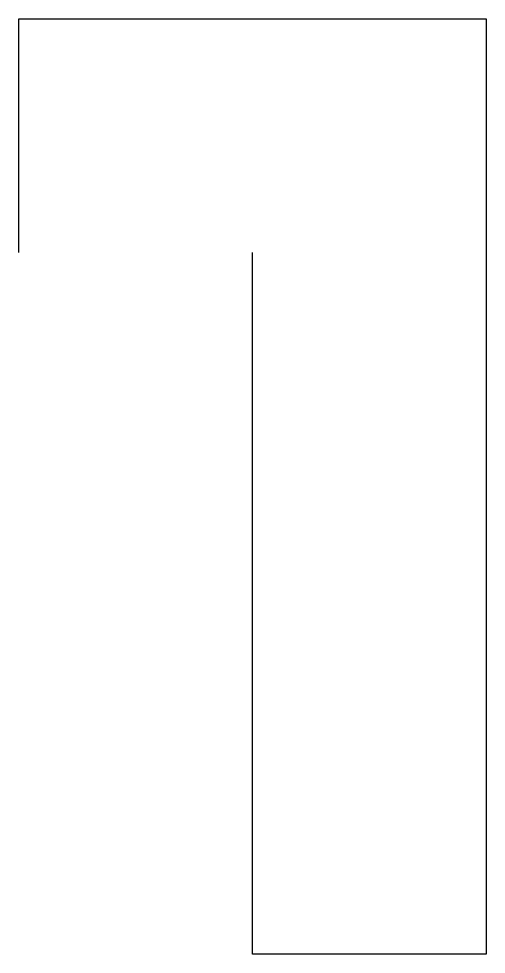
# Model space of a CAD drawing. Header units: metres. Extents: x 10 to 30, y -30 to 10.
import ezdxf

# ---------------------------------------------------------------- set-up
doc = ezdxf.new("R2010")
doc.units = ezdxf.units.M

msp = doc.modelspace()

# ---------------------------------------------------------------- linework, layer by layer
msp.add_lwpolyline([(10, 0), (10, 10), (20, 10), (30, 10), (30, 10), (30, -30), (30, -30), (20, -30), (20, -30), (20, 0), (20, 0)])

doc.saveas('drawing.dxf')
